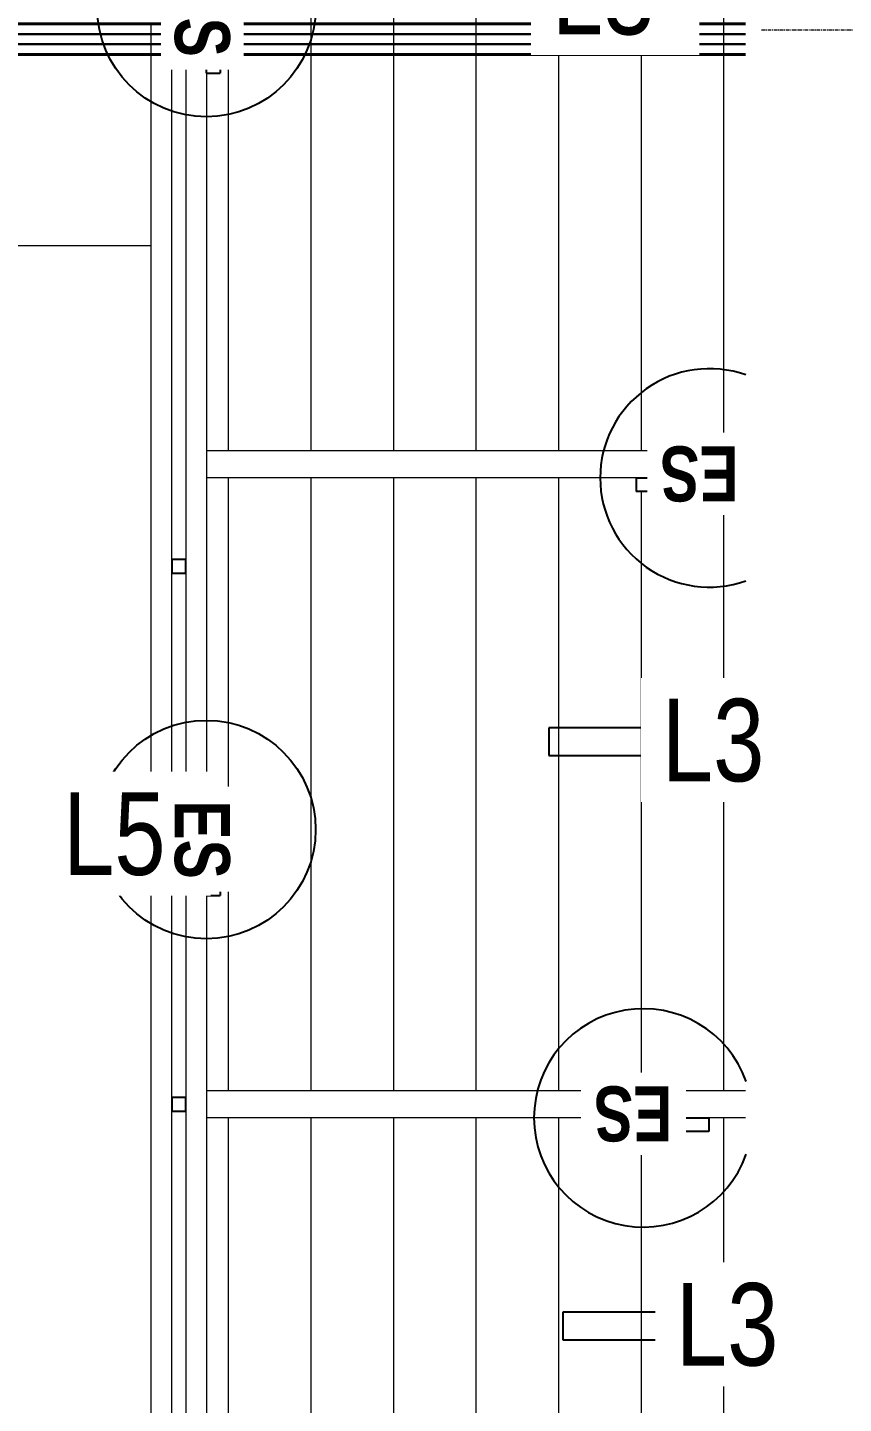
# Model space of a CAD drawing. Header units: centimetres. Extents: x -13617 to -9515, y -261 to 6553.
# Drawn here: x -11236 to -10940, y 5189 to 5689 of the extents above; entities that cross this region are included whole.
import ezdxf

# ---------------------------------------------------------------- set-up
doc = ezdxf.new("R2010")
doc.units = ezdxf.units.CM
for name, pattern in [('_Overhead', [0.47625, 0.3175, -0.15875]), ('Grid Line', [2.2225, 1.27, -0.3175, 0.3175, -0.3175]), ('Hidden', [0.714375, 0.47625, -0.238125])]:
    doc.linetypes.add(name, pattern=pattern)
for name, color, linetype, lineweight in [('A-ANNO-NOTE', 7, 'Continuous', 9), ('A-CLNG', 7, 'Continuous', 9), ('A-CLNG-PATT', 7, 'Continuous', 9), ('A-DETL-HDLN', 7, 'Hidden', 9), ('A-FLOR-LEVL', 7, 'Continuous', 9), ('A-GLAZ-CWMG', 7, 'Continuous', 9), ('A-WALL', 7, 'Continuous', 9), ('E-LITE-EQPM', 7, 'Continuous', 9), ('E-LITE-EQPM-IDEN', 7, 'Continuous', 18), ('I-WALL', 7, 'Continuous', 9), ('M-EQPM', 7, 'Continuous', 9), ('S-BEAM', 7, 'Continuous', 9), ('S-GRID', 7, 'Continuous', 9)]:
    doc.layers.add(name, color=color, linetype=linetype, lineweight=lineweight)
doc.styles.add('Arial_2', font='arial.ttf', dxfattribs={"width": 0.8, "height": 30})
doc.styles.add('Century Gothic_B', font='GOTHICB.TTF', dxfattribs={"width": 0.8, "height": 20})
pattern_1 = [(90, (-11553.432, 3523.523), (-30, 2e-15), [])]

# ---------------------------------------------------------------- blocks, each defined once
blk = doc.blocks.new('Costanera Perfil Z - Parametrizado - h_22cm-1719285-Planta patio maniobras')
at = {"layer": 'S-BEAM', "color": 254, "true_color": 0xcccccc}
for p, q in [((-5.54, 4807.54), (-5.84, 4807.54)), ((-5.84, 4807.54), (-5.5, 4807.54)), ((-5.84, 4807.54), (-5.84, 4427.94)), ((-5.54, 4807.54), (-5.54, 4427.94)), ((-5.5, 4807.54), (2.01, 4807.54)), ((-5.26, 4807.54), (-5.5, 4807.54)), ((-5.5, 4427.94), (-5.5, 4807.54)), ((1.67, 4807.54), (-5.26, 4807.54)), ((-5.26, 4807.54), (-5.26, 4427.94)), ((-1.67, 4807.54), (-2.01, 4807.54)), ((-2.01, 4807.54), (1.67, 4807.54)), ((-2.01, 4807.54), (-2.01, 4427.94)), ((1.67, 4807.54), (-1.67, 4807.54)), ((-1.67, 4807.54), (1.67, 4807.54)), ((0.1, 4807.54), (-1.67, 4807.54)), ((-1.67, 4807.54), (-1.67, 4427.94)), ((1.67, 4807.54), (0.1, 4807.54)), ((2.01, 4807.54), (1.67, 4807.54)), ((1.67, 4807.54), (2.01, 4807.54)), ((2.01, 4807.54), (1.67, 4807.54)), ((1.67, 4807.54), (1.67, 4427.94)), ((2.01, 4807.54), (5.26, 4807.54)), ((5.5, 4807.54), (2.01, 4807.54)), ((2.01, 4807.54), (2.01, 4427.94)), ((5.26, 4807.54), (5.54, 4807.54)), ((5.26, 4807.54), (5.26, 4636.41)), ((5.5, 4807.54), (5.5, 4802.48)), ((5.54, 4807.54), (5.84, 4807.54)), ((5.84, 4807.54), (5.54, 4807.54)), ((5.54, 4807.54), (5.54, 4636.41)), ((5.84, 4807.54), (5.84, 4636.41)), ((5.5, 4802.48), (5.5, 4636.41)), ((5.26, 4631.41), (5.26, 4427.94)), ((5.5, 4631.41), (5.5, 4427.94)), ((5.54, 4631.41), (5.54, 4427.94)), ((5.84, 4631.41), (5.84, 4427.94))]:
    blk.add_line(p, q, dxfattribs=at)
blk = doc.blocks.new('PQ_RVR_EST-01_ZZ_ZZ_MO_T_A_rvt-1-Planta patio maniobras')
at = {"layer": 'S-BEAM', "color": 254, "linetype": '_Overhead', "lineweight": 9, "true_color": 0xd4d4d4, "rotation": 89.99999999999964}
blk.add_blockref('Costanera Perfil Z - Parametrizado - h_22cm-1719285-Planta patio maniobras', (-6547.58, 5685.21), dxfattribs=at)
blk = doc.blocks.new('Rectangular Mullion - 30 x 30 mm-1793946-Planta patio maniobras')
at = {"layer": 'A-GLAZ-CWMG', "color": 254, "true_color": 0xd4d4d4}
for p, q in [((-11183.99, 5105.09), (-11183.99, 5295.56)), ((-11178.99, 5295.56), (-11178.99, 5105.09))]:
    blk.add_line(p, q, dxfattribs=at)
blk = doc.blocks.new('Rectangular Mullion - 30 x 30 mm-V143-Planta patio maniobras')
at = {"layer": 'A-GLAZ-CWMG', "color": 254, "true_color": 0xd4d4d4}
for p, q in [((-11183.99, 5683.54), (-11183.99, 5686.5)), ((-11178.99, 5686.5), (-11178.99, 5683.54)), ((-11183.99, 5683.19), (-11183.99, 5683.54)), ((-11183.99, 5679.37), (-11183.99, 5683.19)), ((-11178.99, 5683.54), (-11178.99, 5683.19)), ((-11178.99, 5683.19), (-11178.99, 5679.37)), ((-11183.99, 5496.03), (-11183.99, 5679.37)), ((-11178.99, 5679.37), (-11178.99, 5496.03))]:
    blk.add_line(p, q, dxfattribs=at)
blk = doc.blocks.new('Rectangular Mullion - 30 x 30 mm-1797270-Planta patio maniobras')
at = {"layer": 'A-GLAZ-CWMG', "color": 253, "lineweight": 25, "true_color": 0xaaaaaa}
for p, q in [((-2.5, 2.5), (1.78, 2.5)), ((-2.5, -2.5), (-2.5, 2.5)), ((1.78, 2.5), (2.12, 2.5)), ((2.12, 2.5), (2.5, 2.5)), ((2.5, 2.5), (2.5, -2.5)), ((1.78, -2.5), (-2.5, -2.5)), ((2.12, -2.5), (1.78, -2.5)), ((2.5, -2.5), (2.12, -2.5))]:
    blk.add_line(p, q, dxfattribs=at)
blk = doc.blocks.new('Rectangular Mullion - 30 x 30 mm-1797271-Planta patio maniobras')
at = {"layer": 'A-GLAZ-CWMG', "color": 253, "lineweight": 25, "true_color": 0xaaaaaa}
for p, q in [((-2.5, 2.5), (2.5, 2.5)), ((-2.5, -2.5), (-2.5, 2.5)), ((2.5, 2.5), (2.5, -2.5)), ((2.5, -2.5), (-2.5, -2.5))]:
    blk.add_line(p, q, dxfattribs=at)
blk = doc.blocks.new('Rectangular Mullion - 30 x 30 mm-1797331-Planta patio maniobras')
at = {"layer": 'A-GLAZ-CWMG', "color": 253, "lineweight": 25, "true_color": 0xaaaaaa}
for p, q in [((-2.5, 2.5), (2.5, 2.5)), ((-2.5, -2.5), (-2.5, 2.5)), ((2.5, 2.5), (2.5, -2.5)), ((2.5, -2.5), (-2.5, -2.5))]:
    blk.add_line(p, q, dxfattribs=at)
blk = doc.blocks.new('PQ_RVR_ARQ-01_ZZ_ZZ_MO_T_A_rvt-1-Planta patio maniobras')
at = {"layer": 'A-CLNG-PATT', "lineweight": 18, "true_color": 0xd4d4d4}
h = blk.add_hatch(dxfattribs=at)
h.set_pattern_fill('FP_3', color=254, style=0, pattern_type=2)
h.set_pattern_definition(pattern_1)
h.paths.add_polyline_path([(-10975.53, 5535.7), (-10975.53, 5864.11), (-10982.2, 5864.11), (-10982.2, 5869.11), (-11171.49, 5868.94), (-11171.49, 5687.74), (-11166.49, 5687.74), (-11166.49, 5672.74), (-11171.49, 5672.74), (-11171.49, 5535.7)])
h = blk.add_hatch(dxfattribs=at)
h.set_pattern_fill('FP_3', color=254, style=0, pattern_type=2)
h.set_pattern_definition(pattern_1)
h.paths.add_polyline_path([(-11120.87, 5303.1), (-10975.53, 5303.1), (-10975.53, 5525.7), (-11005.34, 5525.7), (-11005.34, 5520.7), (-11015.34, 5520.7), (-11015.34, 5525.7), (-11171.49, 5525.7), (-11171.49, 5388.98), (-11166.49, 5388.98), (-11166.49, 5373.98), (-11171.49, 5373.98), (-11171.49, 5303.1)])
h = blk.add_hatch(dxfattribs=at)
h.set_pattern_fill('FP_3', color=254, style=0, pattern_type=2)
h.set_pattern_definition(pattern_1)
h.paths.add_polyline_path([(-10977.18, 5066.99), (-10975.53, 5066.99), (-10975.53, 5293.1), (-10988.86, 5293.1), (-10988.86, 5288.1), (-11003.86, 5288.1), (-11003.86, 5293.1), (-11171.49, 5293.1), (-11171.49, 5134.45), (-11166.49, 5134.45), (-11166.49, 5119.45), (-11171.49, 5119.45), (-11171.49, 5066.99), (-10987.18, 5066.99), (-10987.18, 5071.99), (-10977.18, 5071.99)])
at = {"layer": 'A-CLNG', "color": 254, "lineweight": 18, "true_color": 0xd4d4d4}
for p, q in [((-11171.49, 5535.7), (-10975.53, 5535.7)), ((-10975.53, 5525.7), (-11171.49, 5525.7)), ((-11171.49, 5303.1), (-10975.53, 5303.1)), ((-10975.53, 5293.1), (-11171.49, 5293.1))]:
    blk.add_line(p, q, dxfattribs=at)
at = {"layer": 'A-FLOR-LEVL', "color": 253, "true_color": 0xaaaaaa}
blk.add_line((-11350.06, 5610.18), (-11191.49, 5610.18), dxfattribs=at)
at = {"layer": 'A-WALL', "color": 253, "true_color": 0xaaaaaa}
for p, q in [((-11191.49, 5687.22), (-11191.49, 5691.05)), ((-11191.49, 5686.87), (-11191.49, 5687.22)), ((-11191.49, 5683.54), (-11191.49, 5686.87)), ((-11191.49, 5683.19), (-11191.49, 5683.54)), ((-11191.49, 5679.37), (-11191.49, 5683.19)), ((-11191.49, 4729.18), (-11191.49, 5679.37))]:
    blk.add_line(p, q, dxfattribs=at)
at = {"layer": 'I-WALL', "color": 253, "true_color": 0xaaaaaa}
for p, q in [((-11171.49, 5691.05), (-11171.49, 5687.22)), ((-11171.49, 5687.22), (-11171.49, 5686.87)), ((-11171.49, 5686.87), (-11171.49, 5683.54)), ((-11171.49, 5683.54), (-11171.49, 5683.19)), ((-11171.49, 5683.19), (-11171.49, 5679.37)), ((-11171.49, 5679.37), (-11171.49, 4856.74)), ((-11171.49, 5535.7), (-10975.53, 5535.7)), ((-10975.53, 5525.7), (-11171.49, 5525.7)), ((-11171.49, 5303.1), (-10975.53, 5303.1)), ((-10975.53, 5293.1), (-11171.49, 5293.1))]:
    blk.add_line(p, q, dxfattribs=at)
at = {"layer": 'A-GLAZ-CWMG', "color": 254, "lineweight": 18, "true_color": 0xd4d4d4, "extrusion": (0, 0, -1), "rotation": 270.0000000000002}
for name, p in [('Rectangular Mullion - 30 x 30 mm-1797270-Planta patio maniobras', (11181.49, 5689)), ('Rectangular Mullion - 30 x 30 mm-1797271-Planta patio maniobras', (11181.49, 5493.53)), ('Rectangular Mullion - 30 x 30 mm-1797331-Planta patio maniobras', (11181.49, 5298.06))]:
    blk.add_blockref(name, p, dxfattribs=at)
at = {"layer": 'A-GLAZ-CWMG', "color": 254, "lineweight": 18, "true_color": 0xd4d4d4}
for name, p in [('Rectangular Mullion - 30 x 30 mm-V143-Planta patio maniobras', (0, 0)), ('Rectangular Mullion - 30 x 30 mm-1793946-Planta patio maniobras', (0, 195.47)), ('Rectangular Mullion - 30 x 30 mm-1793946-Planta patio maniobras', (0, 0))]:
    blk.add_blockref(name, p, dxfattribs=at)
blk = doc.blocks.new('M_Strip Lighting Fixtures - 1200 1 Lamp - 120-V146-Planta patio maniobras')
at = {"layer": 'E-LITE-EQPM', "color": 30, "lineweight": 25, "true_color": 0xff8000}
for p, q in [((53.57, 5), (120, 5)), ((120, 5), (120, -5)), ((120, -5), (53.57, -5))]:
    blk.add_line(p, q, dxfattribs=at)
blk = doc.blocks.new('M_Strip Lighting Fixtures - 1200 1 Lamp - 120-V147-Planta patio maniobras')
at = {"layer": 'E-LITE-EQPM', "color": 30, "lineweight": 25, "true_color": 0xff8000}
for p, q in [((48.45, 5), (120, 5)), ((120, 5), (120, -5)), ((120, -5), (48.45, -5))]:
    blk.add_line(p, q, dxfattribs=at)
blk = doc.blocks.new('RVR-PQ-Dispositivo - Enchufe Simple-1742773-Planta patio maniobras')
at = {"layer": 'M-EQPM', "color": 96, "lineweight": 25, "true_color": 0x008000}
for p, q in [((-11015.34, 5525.7), (-11005.34, 5525.7)), ((-11015.34, 5525.7), (-11015.34, 5520.7)), ((-11005.34, 5520.7), (-11005.34, 5525.7)), ((-11005.34, 5520.7), (-11015.34, 5520.7))]:
    blk.add_line(p, q, dxfattribs=at)
blk = doc.blocks.new('RVR-PQ-Dispositivo - Enchufe Simple-V150-Planta patio maniobras')
at = {"layer": 'M-EQPM', "color": 96, "lineweight": 25, "true_color": 0x008000}
for p, q in [((-11003.86, 5293.1), (-10988.86, 5293.1)), ((-11003.86, 5288.1), (-11003.86, 5293.1)), ((-10988.86, 5293.1), (-10988.86, 5288.1)), ((-10988.86, 5288.1), (-11003.86, 5288.1))]:
    blk.add_line(p, q, dxfattribs=at)
blk = doc.blocks.new('RVR-PQ-Dispositivo - Enchufe Simple-V152-Planta patio maniobras')
at = {"layer": 'M-EQPM', "color": 96, "lineweight": 25, "true_color": 0x008000}
for p, q in [((-10994.22, 4845.25), (-10979.22, 4845.3)), ((-10994.2, 4840.25), (-10994.22, 4845.25)), ((-10979.2, 4840.3), (-10979.22, 4845.3)), ((-10979.2, 4840.3), (-10994.2, 4840.25))]:
    blk.add_line(p, q, dxfattribs=at)
blk = doc.blocks.new('PROLIT_V_3_AS_206W - Standart-1740429-Planta patio maniobras')
at = {"layer": 'A-DETL-HDLN', "color": 30, "linetype": 'Continuous', "lineweight": 25, "true_color": 0xff8000}
for p, q in [((-11191.36, 5407.19), (-11191.38, 5407.19)), ((-11189.23, 5406.79), (-11189.25, 5406.79)), ((-11191.38, 5382.54), (-11191.36, 5382.54)), ((-11189.25, 5384.79), (-11189.23, 5384.79))]:
    blk.add_line(p, q, dxfattribs=at)
for centre, radius, start, end in [((-11220.49, 5405.61), 0.05, 90, 180), ((-11220.49, 5403.76), 0.0538, 195, 255), ((-11220.49, 5403.07), 0.05, 90, 180), ((-11220.49, 5401.22), 0.0538, 195, 255), ((-11218.64, 5405.61), 0.0513, 0, 90), ((-11218.64, 5403.75), 0.0505, 270, 0), ((-11218.64, 5403.07), 0.0513, 0, 90), ((-11218.64, 5401.21), 0.0505, 270, 0), ((-11217.95, 5405.61), 0.05, 90, 180), ((-11217.95, 5403.76), 0.0538, 195, 255), ((-11217.95, 5403.07), 0.05, 90, 180), ((-11217.95, 5401.22), 0.0538, 195, 255), ((-11216.1, 5405.61), 0.0513, 0, 90), ((-11216.1, 5403.75), 0.0505, 270, 0), ((-11216.1, 5403.07), 0.0513, 0, 90), ((-11216.1, 5401.21), 0.0505, 270, 0), ((-11214.79, 5405.61), 0.05, 90, 180), ((-11214.79, 5403.76), 0.0538, 195, 255), ((-11214.79, 5403.07), 0.05, 90, 180), ((-11214.79, 5401.22), 0.0538, 195, 255), ((-11212.94, 5405.61), 0.0513, 0, 90), ((-11212.94, 5403.75), 0.0505, 270, 0), ((-11212.94, 5403.07), 0.0513, 0, 90), ((-11212.94, 5401.21), 0.0505, 270, 0), ((-11212.25, 5405.61), 0.05, 90, 180), ((-11212.25, 5403.76), 0.0538, 195, 255), ((-11212.25, 5403.07), 0.05, 90, 180), ((-11212.25, 5401.22), 0.0538, 195, 255), ((-11210.4, 5405.61), 0.0513, 0, 90), ((-11210.4, 5403.75), 0.0505, 270, 0), ((-11210.4, 5403.07), 0.0513, 0, 90), ((-11210.4, 5401.21), 0.0505, 270, 0), ((-11209.09, 5405.61), 0.05, 90, 180), ((-11209.09, 5403.76), 0.0538, 195, 255), ((-11209.09, 5403.07), 0.05, 90, 180), ((-11209.09, 5401.22), 0.0538, 195, 255), ((-11207.24, 5405.61), 0.0513, 0, 90), ((-11207.24, 5403.75), 0.0505, 270, 0), ((-11207.24, 5403.07), 0.0513, 0, 90), ((-11207.24, 5401.21), 0.0505, 270, 0), ((-11206.55, 5405.61), 0.05, 90, 180), ((-11206.55, 5403.76), 0.0538, 195, 255), ((-11206.55, 5403.07), 0.05, 90, 180), ((-11206.55, 5401.22), 0.0538, 195, 255), ((-11204.7, 5405.61), 0.0513, 0, 90), ((-11204.7, 5403.75), 0.0505, 270, 0), ((-11204.7, 5403.07), 0.0513, 0, 90), ((-11204.7, 5401.21), 0.0505, 270, 0), ((-11203.39, 5405.61), 0.05, 90, 180), ((-11203.39, 5403.76), 0.0538, 195, 255), ((-11203.39, 5403.07), 0.05, 90, 180), ((-11203.39, 5401.22), 0.0538, 195, 255), ((-11201.54, 5405.61), 0.0513, 0, 90), ((-11201.54, 5403.75), 0.0505, 270, 0), ((-11201.54, 5403.07), 0.0513, 0, 90), ((-11201.54, 5401.21), 0.0505, 270, 0), ((-11200.85, 5405.61), 0.05, 90, 180), ((-11200.85, 5403.76), 0.0538, 195, 255), ((-11200.85, 5403.07), 0.05, 90, 180), ((-11200.85, 5401.22), 0.0538, 195, 255), ((-11199, 5405.61), 0.0513, 0, 90), ((-11199, 5403.75), 0.0505, 270, 0), ((-11199, 5403.07), 0.0513, 0, 90), ((-11199, 5401.21), 0.0505, 270, 0), ((-11220.49, 5397.99), 0.05, 90, 180), ((-11220.49, 5396.14), 0.0538, 195, 255), ((-11218.64, 5397.99), 0.0513, 0, 90), ((-11218.64, 5396.13), 0.0505, 270, 0), ((-11217.95, 5397.99), 0.05, 90, 180), ((-11217.95, 5396.14), 0.0538, 195, 255), ((-11216.1, 5397.99), 0.0513, 0, 90), ((-11216.1, 5396.13), 0.0505, 270, 0), ((-11211.94, 5397.99), 0.05, 90, 180), ((-11211.94, 5396.14), 0.0538, 195, 255), ((-11210.09, 5397.99), 0.0513, 0, 90), ((-11210.09, 5396.13), 0.0505, 270, 0), ((-11209.4, 5397.99), 0.05, 90, 180), ((-11209.4, 5396.14), 0.0538, 195, 255), ((-11207.55, 5397.99), 0.0513, 0, 90), ((-11207.55, 5396.13), 0.0505, 270, 0), ((-11203.39, 5397.99), 0.05, 90, 180), ((-11203.39, 5396.14), 0.0538, 195, 255), ((-11201.54, 5397.99), 0.0513, 0, 90), ((-11201.54, 5396.13), 0.0505, 270, 0), ((-11200.85, 5397.99), 0.05, 90, 180), ((-11200.85, 5396.14), 0.0538, 195, 255), ((-11199, 5397.99), 0.0513, 0, 90), ((-11199, 5396.13), 0.0505, 270, 0), ((-11220.49, 5395.45), 0.05, 90, 180), ((-11220.49, 5393.6), 0.0538, 195, 255), ((-11218.64, 5395.45), 0.0513, 0, 90), ((-11218.64, 5393.59), 0.0505, 270, 0), ((-11217.95, 5395.45), 0.05, 90, 180), ((-11217.95, 5393.6), 0.0538, 195, 255), ((-11216.1, 5395.45), 0.0513, 0, 90), ((-11216.1, 5393.59), 0.0505, 270, 0), ((-11211.94, 5395.45), 0.05, 90, 180), ((-11211.94, 5393.6), 0.0538, 195, 255), ((-11210.09, 5395.45), 0.0513, 0, 90), ((-11210.09, 5393.59), 0.0505, 270, 0), ((-11209.4, 5395.45), 0.05, 90, 180), ((-11209.4, 5393.6), 0.0538, 195, 255), ((-11207.55, 5395.45), 0.0513, 0, 90), ((-11207.55, 5393.59), 0.0505, 270, 0), ((-11203.39, 5395.45), 0.05, 90, 180), ((-11203.39, 5393.6), 0.0538, 195, 255), ((-11201.54, 5395.45), 0.0513, 0, 90), ((-11201.54, 5393.59), 0.0505, 270, 0), ((-11200.85, 5395.45), 0.05, 90, 180), ((-11200.85, 5393.6), 0.0538, 195, 255), ((-11199, 5395.45), 0.0513, 0, 90), ((-11199, 5393.59), 0.0505, 270, 0), ((-11220.49, 5390.37), 0.05, 90, 180), ((-11220.49, 5388.52), 0.0538, 195, 255), ((-11220.49, 5387.83), 0.05, 90, 180), ((-11218.64, 5390.37), 0.0513, 0, 90), ((-11218.64, 5388.51), 0.0505, 270, 0), ((-11218.64, 5387.83), 0.0513, 0, 90), ((-11217.95, 5390.37), 0.05, 90, 180), ((-11217.95, 5388.52), 0.0538, 195, 255), ((-11217.95, 5387.83), 0.05, 90, 180), ((-11216.1, 5390.37), 0.0513, 0, 90), ((-11216.1, 5388.51), 0.0505, 270, 0), ((-11216.1, 5387.83), 0.0513, 0, 90), ((-11214.79, 5390.37), 0.05, 90, 180), ((-11214.79, 5388.52), 0.0538, 195, 255), ((-11214.79, 5387.83), 0.05, 90, 180), ((-11212.94, 5390.37), 0.0513, 0, 90), ((-11212.94, 5388.51), 0.0505, 270, 0), ((-11212.94, 5387.83), 0.0513, 0, 90), ((-11212.25, 5390.37), 0.05, 90, 180), ((-11212.25, 5388.52), 0.0538, 195, 255), ((-11212.25, 5387.83), 0.05, 90, 180), ((-11210.4, 5390.37), 0.0513, 0, 90), ((-11210.4, 5388.51), 0.0505, 270, 0), ((-11210.4, 5387.83), 0.0513, 0, 90), ((-11209.09, 5390.37), 0.05, 90, 180), ((-11209.09, 5388.52), 0.0538, 195, 255), ((-11209.09, 5387.83), 0.05, 90, 180), ((-11207.24, 5390.37), 0.0513, 0, 90), ((-11207.24, 5388.51), 0.0505, 270, 0), ((-11207.24, 5387.83), 0.0513, 0, 90), ((-11206.55, 5390.37), 0.05, 90, 180), ((-11206.55, 5388.52), 0.0538, 195, 255), ((-11206.55, 5387.83), 0.05, 90, 180), ((-11204.7, 5390.37), 0.0513, 0, 90), ((-11204.7, 5388.51), 0.0505, 270, 0), ((-11204.7, 5387.83), 0.0513, 0, 90), ((-11203.39, 5390.37), 0.05, 90, 180), ((-11203.39, 5388.52), 0.0538, 195, 255), ((-11203.39, 5387.83), 0.05, 90, 180), ((-11201.54, 5390.37), 0.0513, 0, 90), ((-11201.54, 5388.51), 0.0505, 270, 0), ((-11201.54, 5387.83), 0.0513, 0, 90), ((-11200.85, 5390.37), 0.05, 90, 180), ((-11200.85, 5388.52), 0.0538, 195, 255), ((-11200.85, 5387.83), 0.05, 90, 180), ((-11199, 5390.37), 0.0513, 0, 90), ((-11199, 5388.51), 0.0505, 270, 0), ((-11199, 5387.83), 0.0513, 0, 90), ((-11220.49, 5385.98), 0.0538, 195, 255), ((-11218.64, 5385.97), 0.0505, 270, 0), ((-11217.95, 5385.98), 0.0538, 195, 255), ((-11216.1, 5385.97), 0.0505, 270, 0), ((-11214.79, 5385.98), 0.0538, 195, 255), ((-11212.94, 5385.97), 0.0505, 270, 0), ((-11212.25, 5385.98), 0.0538, 195, 255), ((-11210.4, 5385.97), 0.0505, 270, 0), ((-11209.09, 5385.98), 0.0538, 195, 255), ((-11207.24, 5385.97), 0.0505, 270, 0), ((-11206.55, 5385.98), 0.0538, 195, 255), ((-11204.7, 5385.97), 0.0505, 270, 0), ((-11203.39, 5385.98), 0.0538, 195, 255), ((-11201.54, 5385.97), 0.0505, 270, 0), ((-11200.85, 5385.98), 0.0538, 195, 255), ((-11199, 5385.97), 0.0505, 270, 0)]:
    blk.add_arc(centre, radius, start, end, dxfattribs=at)
at = {"layer": 'E-LITE-EQPM', "color": 30, "lineweight": 25, "true_color": 0xff8000}
for p, q in [((-11225.33, 5412.08), (-11225.33, 5379.48)), ((-11221.98, 5412.58), (-11224.83, 5412.58)), ((-11201.49, 5412.59), (-11221.98, 5412.59)), ((-11221.98, 5412.57), (-11194.86, 5412.57)), ((-11201.49, 5412.82), (-11195.05, 5412.82)), ((-11201.49, 5412.04), (-11201.49, 5412.82)), ((-11195.05, 5412.04), (-11201.49, 5412.04)), ((-11198.45, 5413.14), (-11199.92, 5413.14)), ((-11199.68, 5413.14), (-11199.92, 5413.14)), ((-11199.92, 5413.14), (-11199.92, 5412.84)), ((-11199.92, 5412.84), (-11199.92, 5413.14)), ((-11199.92, 5412.84), (-11199.68, 5412.84)), ((-11199.92, 5412.84), (-11198.45, 5412.84)), ((-11199.24, 5414.14), (-11199.09, 5414.14)), ((-11199.24, 5413.14), (-11199.24, 5414.14)), ((-11199.09, 5414.14), (-11198.12, 5414.14)), ((-11199.09, 5414.14), (-11199.09, 5413.14)), ((-11198.45, 5412.84), (-11198.45, 5413.14)), ((-11198.45, 5412.84), (-11198.45, 5413.14)), ((-11187.41, 5413.14), (-11198.45, 5413.14)), ((-11198.45, 5412.84), (-11187.6, 5412.84)), ((-11198.12, 5414.14), (-11197.31, 5414.14)), ((-11198.12, 5413.14), (-11198.12, 5414.14)), ((-11197.31, 5413.14), (-11197.31, 5414.14)), ((-11195.05, 5412.82), (-11195.05, 5412.04)), ((-11194.86, 5412.59), (-11195.05, 5412.59)), ((-11192.01, 5412.58), (-11194.86, 5412.58)), ((-11191.51, 5379.48), (-11191.51, 5412.08)), ((-11187.6, 5412.84), (-11184.29, 5405.21)), ((-11183.99, 5405.27), (-11187.41, 5413.14)), ((-11225.2, 5409.35), (-11225.2, 5382.23)), ((-11222.99, 5409.35), (-11222.99, 5382.23)), ((-11222.94, 5409.24), (-11222.94, 5382.35)), ((-11194.86, 5410.36), (-11221.98, 5410.36)), ((-11195.07, 5410.31), (-11221.87, 5410.31)), ((-11194.25, 5409.22), (-11194.25, 5382.37)), ((-11193.99, 5382.36), (-11193.99, 5409.24)), ((-11193.89, 5409.24), (-11193.89, 5382.36)), ((-11193.86, 5382.23), (-11193.86, 5409.35)), ((-11191.65, 5409.35), (-11191.65, 5382.23)), ((-11191.51, 5406.79), (-11189.39, 5406.79)), ((-11191.36, 5407.19), (-11191.48, 5407.19)), ((-11191.36, 5406.79), (-11191.36, 5407.19)), ((-11189.23, 5406.79), (-11189.39, 5406.79)), ((-11189.23, 5384.79), (-11189.23, 5406.79)), ((-11220.54, 5405.61), (-11220.54, 5403.76)), ((-11220.54, 5403.07), (-11220.54, 5401.22)), ((-11218.64, 5405.66), (-11220.49, 5405.66)), ((-11220.49, 5403.7), (-11218.64, 5403.7)), ((-11218.64, 5403.12), (-11220.49, 5403.12)), ((-11220.49, 5401.16), (-11218.64, 5401.16)), ((-11218.59, 5403.75), (-11218.59, 5405.61)), ((-11218.59, 5401.21), (-11218.59, 5403.07)), ((-11218, 5405.61), (-11218, 5403.76)), ((-11218, 5403.07), (-11218, 5401.22)), ((-11216.1, 5405.66), (-11217.95, 5405.66)), ((-11217.95, 5403.7), (-11216.1, 5403.7)), ((-11216.1, 5403.12), (-11217.95, 5403.12)), ((-11217.95, 5401.16), (-11216.1, 5401.16)), ((-11216.05, 5403.75), (-11216.05, 5405.61)), ((-11216.05, 5401.21), (-11216.05, 5403.07)), ((-11214.84, 5405.61), (-11214.84, 5403.76)), ((-11214.84, 5403.07), (-11214.84, 5401.22)), ((-11212.94, 5405.66), (-11214.79, 5405.66)), ((-11214.79, 5403.7), (-11212.94, 5403.7)), ((-11212.94, 5403.12), (-11214.79, 5403.12)), ((-11214.79, 5401.16), (-11212.94, 5401.16)), ((-11212.89, 5403.75), (-11212.89, 5405.61)), ((-11212.89, 5401.21), (-11212.89, 5403.07)), ((-11212.3, 5405.61), (-11212.3, 5403.76)), ((-11212.3, 5403.07), (-11212.3, 5401.22)), ((-11210.4, 5405.66), (-11212.25, 5405.66)), ((-11212.25, 5403.7), (-11210.4, 5403.7)), ((-11210.4, 5403.12), (-11212.25, 5403.12)), ((-11212.25, 5401.16), (-11210.4, 5401.16)), ((-11210.35, 5403.75), (-11210.35, 5405.61)), ((-11210.35, 5401.21), (-11210.35, 5403.07)), ((-11209.14, 5405.61), (-11209.14, 5403.76)), ((-11209.14, 5403.07), (-11209.14, 5401.22)), ((-11207.24, 5405.66), (-11209.09, 5405.66)), ((-11209.09, 5403.7), (-11207.24, 5403.7)), ((-11207.24, 5403.12), (-11209.09, 5403.12)), ((-11209.09, 5401.16), (-11207.24, 5401.16)), ((-11207.19, 5403.75), (-11207.19, 5405.61)), ((-11207.19, 5401.21), (-11207.19, 5403.07)), ((-11206.6, 5405.61), (-11206.6, 5403.76)), ((-11206.6, 5403.07), (-11206.6, 5401.22)), ((-11204.7, 5405.66), (-11206.55, 5405.66)), ((-11206.55, 5403.7), (-11204.7, 5403.7)), ((-11204.7, 5403.12), (-11206.55, 5403.12)), ((-11206.55, 5401.16), (-11204.7, 5401.16)), ((-11204.65, 5403.75), (-11204.65, 5405.61)), ((-11204.65, 5401.21), (-11204.65, 5403.07)), ((-11203.44, 5405.61), (-11203.44, 5403.76)), ((-11203.44, 5403.07), (-11203.44, 5401.22)), ((-11201.54, 5405.66), (-11203.39, 5405.66)), ((-11203.39, 5403.7), (-11201.54, 5403.7)), ((-11201.54, 5403.12), (-11203.39, 5403.12)), ((-11203.39, 5401.16), (-11201.54, 5401.16)), ((-11201.49, 5403.75), (-11201.49, 5405.61)), ((-11201.49, 5401.21), (-11201.49, 5403.07)), ((-11200.9, 5405.61), (-11200.9, 5403.76)), ((-11200.9, 5403.07), (-11200.9, 5401.22)), ((-11199, 5405.66), (-11200.85, 5405.66)), ((-11200.85, 5403.7), (-11199, 5403.7)), ((-11199, 5403.12), (-11200.85, 5403.12)), ((-11200.85, 5401.16), (-11199, 5401.16)), ((-11198.95, 5403.75), (-11198.95, 5405.61)), ((-11198.95, 5401.21), (-11198.95, 5403.07)), ((-11184.29, 5405.21), (-11184.29, 5386.37)), ((-11183.99, 5386.31), (-11183.99, 5405.27)), ((-11220.54, 5397.99), (-11220.54, 5396.14)), ((-11218.64, 5398.04), (-11220.49, 5398.04)), ((-11220.49, 5396.08), (-11218.64, 5396.08)), ((-11218.59, 5396.13), (-11218.59, 5397.99)), ((-11218, 5397.99), (-11218, 5396.14)), ((-11216.1, 5398.04), (-11217.95, 5398.04)), ((-11217.95, 5396.08), (-11216.1, 5396.08)), ((-11216.05, 5396.13), (-11216.05, 5397.99)), ((-11211.99, 5397.99), (-11211.99, 5396.14)), ((-11210.09, 5398.04), (-11211.94, 5398.04)), ((-11211.94, 5396.08), (-11210.09, 5396.08)), ((-11210.04, 5396.13), (-11210.04, 5397.99)), ((-11209.45, 5397.99), (-11209.45, 5396.14)), ((-11207.55, 5398.04), (-11209.4, 5398.04)), ((-11209.4, 5396.08), (-11207.55, 5396.08)), ((-11207.5, 5396.13), (-11207.5, 5397.99)), ((-11203.44, 5397.99), (-11203.44, 5396.14)), ((-11201.54, 5398.04), (-11203.39, 5398.04)), ((-11203.39, 5396.08), (-11201.54, 5396.08)), ((-11201.49, 5396.13), (-11201.49, 5397.99)), ((-11200.9, 5397.99), (-11200.9, 5396.14)), ((-11199, 5398.04), (-11200.85, 5398.04)), ((-11200.85, 5396.08), (-11199, 5396.08)), ((-11198.95, 5396.13), (-11198.95, 5397.99)), ((-11191.88, 5396.68), (-11193.68, 5396.68)), ((-11193.68, 5396.68), (-11193.68, 5394.88)), ((-11192.48, 5396.53), (-11192.6, 5396.53)), ((-11192.6, 5396.53), (-11192.6, 5396.09)), ((-11192.6, 5396.09), (-11192.6, 5396.53)), ((-11192.6, 5396.53), (-11192.48, 5396.53)), ((-11192.6, 5396.09), (-11192.02, 5396.09)), ((-11192.02, 5396.07), (-11192.6, 5395.85)), ((-11192.48, 5396.26), (-11192.48, 5396.53)), ((-11192.48, 5396.53), (-11192.48, 5396.26)), ((-11192.36, 5396.26), (-11192.48, 5396.26)), ((-11192.25, 5396.53), (-11192.36, 5396.53)), ((-11192.36, 5396.53), (-11192.36, 5396.26)), ((-11192.36, 5396.26), (-11192.36, 5396.53)), ((-11192.36, 5396.53), (-11192.25, 5396.53)), ((-11192.25, 5396.26), (-11192.25, 5396.53)), ((-11192.25, 5396.53), (-11192.25, 5396.26)), ((-11192.14, 5396.26), (-11192.25, 5396.26)), ((-11192.25, 5396.26), (-11192.14, 5396.26)), ((-11192.02, 5396.53), (-11192.14, 5396.53)), ((-11192.14, 5396.53), (-11192.14, 5396.26)), ((-11192.14, 5396.26), (-11192.14, 5396.53)), ((-11192.14, 5396.53), (-11192.02, 5396.53)), ((-11192.02, 5396.09), (-11192.02, 5396.53)), ((-11192.02, 5396.53), (-11192.02, 5396.09)), ((-11192.02, 5395.9), (-11192.02, 5396.07)), ((-11192.02, 5396.07), (-11192.02, 5395.9)), ((-11191.88, 5394.88), (-11191.88, 5396.68)), ((-11220.54, 5395.45), (-11220.54, 5393.6)), ((-11218.64, 5395.5), (-11220.49, 5395.5)), ((-11220.49, 5393.54), (-11218.64, 5393.54)), ((-11218.59, 5393.59), (-11218.59, 5395.45)), ((-11218, 5395.45), (-11218, 5393.6)), ((-11216.1, 5395.5), (-11217.95, 5395.5)), ((-11217.95, 5393.54), (-11216.1, 5393.54)), ((-11216.05, 5393.59), (-11216.05, 5395.45)), ((-11211.99, 5395.45), (-11211.99, 5393.6)), ((-11210.09, 5395.5), (-11211.94, 5395.5)), ((-11211.94, 5393.54), (-11210.09, 5393.54)), ((-11210.04, 5393.59), (-11210.04, 5395.45)), ((-11209.45, 5395.45), (-11209.45, 5393.6)), ((-11207.55, 5395.5), (-11209.4, 5395.5)), ((-11209.4, 5393.54), (-11207.55, 5393.54)), ((-11207.5, 5393.59), (-11207.5, 5395.45)), ((-11203.44, 5395.45), (-11203.44, 5393.6)), ((-11201.54, 5395.5), (-11203.39, 5395.5)), ((-11203.39, 5393.54), (-11201.54, 5393.54)), ((-11201.49, 5393.59), (-11201.49, 5395.45)), ((-11200.9, 5395.45), (-11200.9, 5393.6)), ((-11199, 5395.5), (-11200.85, 5395.5)), ((-11200.85, 5393.54), (-11199, 5393.54)), ((-11198.95, 5393.59), (-11198.95, 5395.45)), ((-11193.68, 5394.88), (-11191.88, 5394.88)), ((-11192.6, 5395.85), (-11192.6, 5395.7)), ((-11192.6, 5395.7), (-11192.6, 5395.85)), ((-11192.6, 5395.7), (-11192.02, 5395.48)), ((-11192.6, 5395.46), (-11192.6, 5395.02)), ((-11192.48, 5395.46), (-11192.6, 5395.46)), ((-11192.6, 5395.46), (-11192.48, 5395.46)), ((-11192.6, 5395.02), (-11192.6, 5395.46)), ((-11192.6, 5395.02), (-11192.02, 5395.02)), ((-11192.48, 5395.19), (-11192.48, 5395.46)), ((-11192.48, 5395.46), (-11192.48, 5395.19)), ((-11192.36, 5395.19), (-11192.48, 5395.19)), ((-11192.48, 5395.19), (-11192.36, 5395.19)), ((-11192.4, 5395.78), (-11192.25, 5395.83)), ((-11192.25, 5395.83), (-11192.4, 5395.78)), ((-11192.25, 5395.72), (-11192.4, 5395.78)), ((-11192.4, 5395.78), (-11192.25, 5395.72)), ((-11192.25, 5395.46), (-11192.36, 5395.46)), ((-11192.36, 5395.46), (-11192.36, 5395.19)), ((-11192.36, 5395.19), (-11192.36, 5395.46)), ((-11192.36, 5395.46), (-11192.25, 5395.46)), ((-11192.25, 5395.83), (-11192.25, 5395.72)), ((-11192.25, 5395.72), (-11192.25, 5395.83)), ((-11192.25, 5395.19), (-11192.25, 5395.46)), ((-11192.25, 5395.46), (-11192.25, 5395.19)), ((-11192.14, 5395.19), (-11192.25, 5395.19)), ((-11192.14, 5395.85), (-11192.02, 5395.9)), ((-11192.02, 5395.9), (-11192.14, 5395.85)), ((-11192.14, 5395.7), (-11192.14, 5395.85)), ((-11192.14, 5395.85), (-11192.14, 5395.7)), ((-11192.02, 5395.65), (-11192.14, 5395.7)), ((-11192.14, 5395.7), (-11192.02, 5395.65)), ((-11192.02, 5395.46), (-11192.14, 5395.46)), ((-11192.14, 5395.46), (-11192.14, 5395.19)), ((-11192.14, 5395.19), (-11192.14, 5395.46)), ((-11192.14, 5395.46), (-11192.02, 5395.46)), ((-11192.02, 5395.48), (-11192.02, 5395.65)), ((-11192.02, 5395.65), (-11192.02, 5395.48)), ((-11192.02, 5395.02), (-11192.02, 5395.46)), ((-11192.02, 5395.46), (-11192.02, 5395.02)), ((-11220.54, 5390.37), (-11220.54, 5388.52)), ((-11220.54, 5387.83), (-11220.54, 5385.98)), ((-11218.64, 5390.42), (-11220.49, 5390.42)), ((-11220.49, 5388.46), (-11218.64, 5388.46)), ((-11218.64, 5387.88), (-11220.49, 5387.88)), ((-11218.59, 5388.51), (-11218.59, 5390.37)), ((-11218.59, 5385.97), (-11218.59, 5387.83)), ((-11218, 5390.37), (-11218, 5388.52)), ((-11218, 5387.83), (-11218, 5385.98)), ((-11216.1, 5390.42), (-11217.95, 5390.42)), ((-11217.95, 5388.46), (-11216.1, 5388.46)), ((-11216.1, 5387.88), (-11217.95, 5387.88)), ((-11216.05, 5388.51), (-11216.05, 5390.37)), ((-11216.05, 5385.97), (-11216.05, 5387.83)), ((-11214.84, 5390.37), (-11214.84, 5388.52)), ((-11214.84, 5387.83), (-11214.84, 5385.98)), ((-11212.94, 5390.42), (-11214.79, 5390.42)), ((-11214.79, 5388.46), (-11212.94, 5388.46)), ((-11212.94, 5387.88), (-11214.79, 5387.88)), ((-11212.89, 5388.51), (-11212.89, 5390.37)), ((-11212.89, 5385.97), (-11212.89, 5387.83)), ((-11212.3, 5390.37), (-11212.3, 5388.52)), ((-11212.3, 5387.83), (-11212.3, 5385.98)), ((-11210.4, 5390.42), (-11212.25, 5390.42)), ((-11212.25, 5388.46), (-11210.4, 5388.46)), ((-11210.4, 5387.88), (-11212.25, 5387.88)), ((-11210.35, 5388.51), (-11210.35, 5390.37)), ((-11210.35, 5385.97), (-11210.35, 5387.83)), ((-11209.14, 5390.37), (-11209.14, 5388.52)), ((-11209.14, 5387.83), (-11209.14, 5385.98)), ((-11207.24, 5390.42), (-11209.09, 5390.42)), ((-11209.09, 5388.46), (-11207.24, 5388.46)), ((-11207.24, 5387.88), (-11209.09, 5387.88)), ((-11207.19, 5388.51), (-11207.19, 5390.37)), ((-11207.19, 5385.97), (-11207.19, 5387.83)), ((-11206.6, 5390.37), (-11206.6, 5388.52)), ((-11206.6, 5387.83), (-11206.6, 5385.98)), ((-11204.7, 5390.42), (-11206.55, 5390.42)), ((-11206.55, 5388.46), (-11204.7, 5388.46)), ((-11204.7, 5387.88), (-11206.55, 5387.88)), ((-11204.65, 5388.51), (-11204.65, 5390.37)), ((-11204.65, 5385.97), (-11204.65, 5387.83)), ((-11203.44, 5390.37), (-11203.44, 5388.52)), ((-11203.44, 5387.83), (-11203.44, 5385.98)), ((-11201.54, 5390.42), (-11203.39, 5390.42)), ((-11203.39, 5388.46), (-11201.54, 5388.46)), ((-11201.54, 5387.88), (-11203.39, 5387.88)), ((-11201.49, 5388.51), (-11201.49, 5390.37)), ((-11201.49, 5385.97), (-11201.49, 5387.83)), ((-11200.9, 5390.37), (-11200.9, 5388.52)), ((-11200.9, 5387.83), (-11200.9, 5385.98)), ((-11199, 5390.42), (-11200.85, 5390.42)), ((-11200.85, 5388.46), (-11199, 5388.46)), ((-11199, 5387.88), (-11200.85, 5387.88)), ((-11198.95, 5388.51), (-11198.95, 5390.37)), ((-11198.95, 5385.97), (-11198.95, 5387.83)), ((-11184.29, 5386.37), (-11187.6, 5378.75)), ((-11187.41, 5378.45), (-11183.99, 5386.31)), ((-11221.98, 5381.23), (-11194.87, 5381.23)), ((-11221.86, 5381.28), (-11195.07, 5381.28)), ((-11220.49, 5385.92), (-11218.64, 5385.92)), ((-11217.95, 5385.92), (-11216.1, 5385.92)), ((-11214.79, 5385.92), (-11212.94, 5385.92)), ((-11212.25, 5385.92), (-11210.4, 5385.92)), ((-11209.09, 5385.92), (-11207.24, 5385.92)), ((-11206.55, 5385.92), (-11204.7, 5385.92)), ((-11203.39, 5385.92), (-11201.54, 5385.92)), ((-11200.85, 5385.92), (-11199, 5385.92)), ((-11189.39, 5384.79), (-11191.51, 5384.79)), ((-11191.48, 5382.54), (-11191.36, 5382.54)), ((-11191.42, 5384.04), (-11191.07, 5384.04)), ((-11191.36, 5382.54), (-11191.36, 5384.04)), ((-11191.07, 5384.04), (-11191.07, 5384.79)), ((-11189.39, 5384.79), (-11189.23, 5384.79)), ((-11224.83, 5378.98), (-11201.49, 5378.98)), ((-11194.87, 5379.02), (-11221.98, 5379.02)), ((-11201.49, 5379.53), (-11195.05, 5379.53)), ((-11201.49, 5378.75), (-11201.49, 5379.53)), ((-11195.05, 5378.75), (-11201.49, 5378.75)), ((-11199.92, 5378.45), (-11199.92, 5378.75)), ((-11199.92, 5378.75), (-11199.92, 5378.45)), ((-11199.92, 5378.45), (-11199.68, 5378.45)), ((-11199.92, 5378.45), (-11198.45, 5378.45)), ((-11199.24, 5377.45), (-11199.24, 5378.45)), ((-11199.09, 5377.45), (-11199.24, 5377.45)), ((-11199.09, 5378.45), (-11199.09, 5377.45)), ((-11198.12, 5377.45), (-11199.09, 5377.45)), ((-11198.45, 5378.45), (-11198.45, 5378.75)), ((-11198.45, 5378.75), (-11198.45, 5378.45)), ((-11198.45, 5378.45), (-11187.41, 5378.45)), ((-11198.12, 5377.45), (-11198.12, 5378.45)), ((-11197.31, 5377.45), (-11198.12, 5377.45)), ((-11197.31, 5377.45), (-11197.31, 5378.45)), ((-11195.05, 5379.53), (-11195.05, 5378.75)), ((-11195.05, 5378.98), (-11192.01, 5378.98)), ((-11187.6, 5378.75), (-11195.05, 5378.75))]:
    blk.add_line(p, q, dxfattribs=at)
for centre, radius, start, end in [((-11224.83, 5412.08), 0.5, 90, 180), ((-11224.83, 5412.08), 0.5, 105, 180), ((-11221.98, 5409.35), 3.21, 90, 180), ((-11194.86, 5409.35), 3.21, 0, 90), ((-11192.01, 5412.08), 0.5, 0, 90), ((-11192.01, 5412.08), 0.5, 0, 75), ((-11221.98, 5409.35), 1.01, 90, 180), ((-11221.87, 5409.24), 1.07, 90, 180), ((-11195.44, 5409.22), 1.19, 53.2626, 74.1014), ((-11195.07, 5409.24), 1.07, 0, 90), ((-11195.07, 5409.24), 1.17, 0, 83.3573), ((-11194.86, 5409.35), 1.01, 0, 90), ((-11195.44, 5409.22), 1.19, 0, 51.4286), ((-11220.49, 5405.61), 0.05, 90, 180), ((-11220.49, 5403.76), 0.0538, 180, 270), ((-11220.49, 5403.07), 0.05, 90, 180), ((-11220.49, 5401.22), 0.0538, 180, 270), ((-11218.64, 5405.61), 0.0513, 0, 90), ((-11218.64, 5403.75), 0.0505, 270, 0), ((-11218.64, 5403.07), 0.0513, 0, 90), ((-11218.64, 5401.21), 0.0505, 270, 0), ((-11217.95, 5405.61), 0.05, 90, 180), ((-11217.95, 5403.76), 0.0538, 180, 270), ((-11217.95, 5403.07), 0.05, 90, 180), ((-11217.95, 5401.22), 0.0538, 180, 270), ((-11216.1, 5405.61), 0.0513, 0, 90), ((-11216.1, 5403.75), 0.0505, 270, 0), ((-11216.1, 5403.07), 0.0513, 0, 90), ((-11216.1, 5401.21), 0.0505, 270, 0), ((-11214.79, 5405.61), 0.05, 90, 180), ((-11214.79, 5403.76), 0.0538, 180, 270), ((-11214.79, 5403.07), 0.05, 90, 180), ((-11214.79, 5401.22), 0.0538, 180, 270), ((-11212.94, 5405.61), 0.0513, 0, 90), ((-11212.94, 5403.75), 0.0505, 270, 0), ((-11212.94, 5403.07), 0.0513, 0, 90), ((-11212.94, 5401.21), 0.0505, 270, 0), ((-11212.25, 5405.61), 0.05, 90, 180), ((-11212.25, 5403.76), 0.0538, 180, 270), ((-11212.25, 5403.07), 0.05, 90, 180), ((-11212.25, 5401.22), 0.0538, 180, 270), ((-11210.4, 5405.61), 0.0513, 0, 90), ((-11210.4, 5403.75), 0.0505, 270, 0), ((-11210.4, 5403.07), 0.0513, 0, 90), ((-11210.4, 5401.21), 0.0505, 270, 0), ((-11209.09, 5405.61), 0.05, 90, 180), ((-11209.09, 5403.76), 0.0538, 180, 270), ((-11209.09, 5403.07), 0.05, 90, 180), ((-11209.09, 5401.22), 0.0538, 180, 270), ((-11207.24, 5405.61), 0.0513, 0, 90), ((-11207.24, 5403.75), 0.0505, 270, 0), ((-11207.24, 5403.07), 0.0513, 0, 90), ((-11207.24, 5401.21), 0.0505, 270, 0), ((-11206.55, 5405.61), 0.05, 90, 180), ((-11206.55, 5403.76), 0.0538, 180, 270), ((-11206.55, 5403.07), 0.05, 90, 180), ((-11206.55, 5401.22), 0.0538, 180, 270), ((-11204.7, 5405.61), 0.0513, 0, 90), ((-11204.7, 5403.75), 0.0505, 270, 0), ((-11204.7, 5403.07), 0.0513, 0, 90), ((-11204.7, 5401.21), 0.0505, 270, 0), ((-11203.39, 5405.61), 0.05, 90, 180), ((-11203.39, 5403.76), 0.0538, 180, 270), ((-11203.39, 5403.07), 0.05, 90, 180), ((-11203.39, 5401.22), 0.0538, 180, 270), ((-11201.54, 5405.61), 0.0513, 0, 90), ((-11201.54, 5403.75), 0.0505, 270, 0), ((-11201.54, 5403.07), 0.0513, 0, 90), ((-11201.54, 5401.21), 0.0505, 270, 0), ((-11200.85, 5405.61), 0.05, 90, 180), ((-11200.85, 5403.76), 0.0538, 180, 270), ((-11200.85, 5403.07), 0.05, 90, 180), ((-11200.85, 5401.22), 0.0538, 180, 270), ((-11199, 5405.61), 0.0513, 0, 90), ((-11199, 5403.75), 0.0505, 270, 0), ((-11199, 5403.07), 0.0513, 0, 90), ((-11199, 5401.21), 0.0505, 270, 0), ((-11220.49, 5397.99), 0.05, 90, 180), ((-11220.49, 5396.14), 0.0538, 180, 270), ((-11218.64, 5397.99), 0.0513, 0, 90), ((-11218.64, 5396.13), 0.0505, 270, 0), ((-11217.95, 5397.99), 0.05, 90, 180), ((-11217.95, 5396.14), 0.0538, 180, 270), ((-11216.1, 5397.99), 0.0513, 0, 90), ((-11216.1, 5396.13), 0.0505, 270, 0), ((-11211.94, 5397.99), 0.05, 90, 180), ((-11211.94, 5396.14), 0.0538, 180, 270), ((-11210.09, 5397.99), 0.0513, 0, 90), ((-11210.09, 5396.13), 0.0505, 270, 0), ((-11209.4, 5397.99), 0.05, 90, 180), ((-11209.4, 5396.14), 0.0538, 180, 270), ((-11207.55, 5397.99), 0.0513, 0, 90), ((-11207.55, 5396.13), 0.0505, 270, 0), ((-11203.39, 5397.99), 0.05, 90, 180), ((-11203.39, 5396.14), 0.0538, 180, 270), ((-11201.54, 5397.99), 0.0513, 0, 90), ((-11201.54, 5396.13), 0.0505, 270, 0), ((-11200.85, 5397.99), 0.05, 90, 180), ((-11200.85, 5396.14), 0.0538, 180, 270), ((-11199, 5397.99), 0.0513, 0, 90), ((-11199, 5396.13), 0.0505, 270, 0), ((-11220.49, 5395.45), 0.05, 90, 180), ((-11220.49, 5393.6), 0.0538, 180, 270), ((-11218.64, 5395.45), 0.0513, 0, 90), ((-11218.64, 5393.59), 0.0505, 270, 0), ((-11217.95, 5395.45), 0.05, 90, 180), ((-11217.95, 5393.6), 0.0538, 180, 270), ((-11216.1, 5395.45), 0.0513, 0, 90), ((-11216.1, 5393.59), 0.0505, 270, 0), ((-11211.94, 5395.45), 0.05, 90, 180), ((-11211.94, 5393.6), 0.0538, 180, 270), ((-11210.09, 5395.45), 0.0513, 0, 90), ((-11210.09, 5393.59), 0.0505, 270, 0), ((-11209.4, 5395.45), 0.05, 90, 180), ((-11209.4, 5393.6), 0.0538, 180, 270), ((-11207.55, 5395.45), 0.0513, 0, 90), ((-11207.55, 5393.59), 0.0505, 270, 0), ((-11203.39, 5395.45), 0.05, 90, 180), ((-11203.39, 5393.6), 0.0538, 180, 270), ((-11201.54, 5395.45), 0.0513, 0, 90), ((-11201.54, 5393.59), 0.0505, 270, 0), ((-11200.85, 5395.45), 0.05, 90, 180), ((-11200.85, 5393.6), 0.0538, 180, 270), ((-11199, 5395.45), 0.0513, 0, 90), ((-11199, 5393.59), 0.0505, 270, 0), ((-11220.49, 5390.37), 0.05, 90, 180), ((-11220.49, 5388.52), 0.0538, 180, 270), ((-11220.49, 5387.83), 0.05, 90, 180), ((-11218.64, 5390.37), 0.0513, 0, 90), ((-11218.64, 5388.51), 0.0505, 270, 0), ((-11218.64, 5387.83), 0.0513, 0, 90), ((-11217.95, 5390.37), 0.05, 90, 180), ((-11217.95, 5388.52), 0.0538, 180, 270), ((-11217.95, 5387.83), 0.05, 90, 180), ((-11216.1, 5390.37), 0.0513, 0, 90), ((-11216.1, 5388.51), 0.0505, 270, 0), ((-11216.1, 5387.83), 0.0513, 0, 90), ((-11214.79, 5390.37), 0.05, 90, 180), ((-11214.79, 5388.52), 0.0538, 180, 270), ((-11214.79, 5387.83), 0.05, 90, 180), ((-11212.94, 5390.37), 0.0513, 0, 90), ((-11212.94, 5388.51), 0.0505, 270, 0), ((-11212.94, 5387.83), 0.0513, 0, 90), ((-11212.25, 5390.37), 0.05, 90, 180), ((-11212.25, 5388.52), 0.0538, 180, 270), ((-11212.25, 5387.83), 0.05, 90, 180), ((-11210.4, 5390.37), 0.0513, 0, 90), ((-11210.4, 5388.51), 0.0505, 270, 0), ((-11210.4, 5387.83), 0.0513, 0, 90), ((-11209.09, 5390.37), 0.05, 90, 180), ((-11209.09, 5388.52), 0.0538, 180, 270), ((-11209.09, 5387.83), 0.05, 90, 180), ((-11207.24, 5390.37), 0.0513, 0, 90), ((-11207.24, 5388.51), 0.0505, 270, 0), ((-11207.24, 5387.83), 0.0513, 0, 90), ((-11206.55, 5390.37), 0.05, 90, 180), ((-11206.55, 5388.52), 0.0538, 180, 270), ((-11206.55, 5387.83), 0.05, 90, 180), ((-11204.7, 5390.37), 0.0513, 0, 90), ((-11204.7, 5388.51), 0.0505, 270, 0), ((-11204.7, 5387.83), 0.0513, 0, 90), ((-11203.39, 5390.37), 0.05, 90, 180), ((-11203.39, 5388.52), 0.0538, 180, 270), ((-11203.39, 5387.83), 0.05, 90, 180), ((-11201.54, 5390.37), 0.0513, 0, 90), ((-11201.54, 5388.51), 0.0505, 270, 0), ((-11201.54, 5387.83), 0.0513, 0, 90), ((-11200.85, 5390.37), 0.05, 90, 180), ((-11200.85, 5388.52), 0.0538, 180, 270), ((-11200.85, 5387.83), 0.05, 90, 180), ((-11199, 5390.37), 0.0513, 0, 90), ((-11199, 5388.51), 0.0505, 270, 0), ((-11199, 5387.83), 0.0513, 0, 90), ((-11221.98, 5382.23), 3.21, 180, 270), ((-11221.98, 5382.23), 1.01, 180, 270), ((-11221.86, 5382.35), 1.08, 180, 270), ((-11220.49, 5385.98), 0.0538, 180, 270), ((-11218.64, 5385.97), 0.0505, 270, 0), ((-11217.95, 5385.98), 0.0538, 180, 270), ((-11216.1, 5385.97), 0.0505, 270, 0), ((-11214.79, 5385.98), 0.0538, 180, 270), ((-11212.94, 5385.97), 0.0505, 270, 0), ((-11212.25, 5385.98), 0.0538, 180, 270), ((-11210.4, 5385.97), 0.0505, 270, 0), ((-11209.09, 5385.98), 0.0538, 180, 270), ((-11207.24, 5385.97), 0.0505, 270, 0), ((-11206.55, 5385.98), 0.0538, 180, 270), ((-11204.7, 5385.97), 0.0505, 270, 0), ((-11203.39, 5385.98), 0.0538, 180, 270), ((-11201.54, 5385.97), 0.0505, 270, 0), ((-11200.85, 5385.98), 0.0538, 180, 270), ((-11199, 5385.97), 0.0505, 270, 0), ((-11195.44, 5382.37), 1.19, 285.8784, 307.4299), ((-11195.07, 5382.36), 1.08, 270, 0), ((-11195.07, 5382.36), 1.18, 276.6054, 0), ((-11194.87, 5382.23), 3.22, 270, 0), ((-11194.87, 5382.23), 1.01, 270, 0), ((-11195.44, 5382.37), 1.19, 308.5714, 0), ((-11224.83, 5379.48), 0.5, 180, 270), ((-11224.83, 5379.48), 0.5, 180, 255), ((-11192.01, 5379.48), 0.5, 270, 0), ((-11192.01, 5379.48), 0.5, 285, 0)]:
    blk.add_arc(centre, radius, start, end, dxfattribs=at)

msp = doc.modelspace()

# ---------------------------------------------------------------- linework, layer by layer
at = {"layer": 'S-GRID', "color": 253, "linetype": 'Grid Line', "true_color": 0xaaaaaa}
msp.add_line((-10969.71, 5688.54), (-10719.71, 5688.54), dxfattribs=at)

# ---------------------------------------------------------------- block references
at = {"lineweight": 5}
msp.add_blockref('PQ_RVR_EST-01_ZZ_ZZ_MO_T_A_rvt-1-Planta patio maniobras', (0, 0), dxfattribs=at)

# ---------------------------------------------------------------- next in the draw order: block references
msp.add_blockref('PQ_RVR_ARQ-01_ZZ_ZZ_MO_T_A_rvt-1-Planta patio maniobras', (0, 0), dxfattribs=at)

# ---------------------------------------------------------------- next in the draw order: linework, layer by layer
at = {"layer": 'A-ANNO-NOTE', "color": 96, "lineweight": 25, "true_color": 0x008000}
for centre in [(-11171.49, 5696.64), (-11171.49, 5397.88)]:
    msp.add_circle(centre, 39.69, dxfattribs=at)
for centre, start, end in [((-10988.69, 5525.7), 70.5774, 180), ((-10988.69, 5525.7), 180, 289.4226), ((-11012.76, 5293.1), 19.425, 180), ((-11012.76, 5293.1), 180, 340.575)]:
    msp.add_arc(centre, 39.69, start, end, dxfattribs=at)
at = {"layer": 'A-FLOR-LEVL', "color": 253, "true_color": 0xaaaaaa}
msp.add_line((-11350.06, 5610.18), (-11191.49, 5610.18), dxfattribs=at)

# ---------------------------------------------------------------- next in the draw order: block references
at = {"layer": 'A-DETL-HDLN', "color": 30, "linetype": 'Continuous', "lineweight": 25, "true_color": 0xff8000}
msp.add_blockref('PROLIT_V_3_AS_206W - Standart-1740429-Planta patio maniobras', (0, 0), dxfattribs=at)
at = {"layer": 'E-LITE-EQPM', "color": 30, "lineweight": 25, "true_color": 0xff8000, "extrusion": (0, 0, -1)}
for name, p in [('M_Strip Lighting Fixtures - 1200 1 Lamp - 120-V147-Planta patio maniobras', (10927.07, 5429.82)), ('M_Strip Lighting Fixtures - 1200 1 Lamp - 120-V146-Planta patio maniobras', (10921.95, 5217.46))]:
    msp.add_blockref(name, p, dxfattribs=at)
at = {"layer": 'M-EQPM', "color": 96, "lineweight": 25, "true_color": 0x008000, "rotation": 269.7898156612295}
for p in [(-16052.04, -5288.62), (-16052.04, -5587.39)]:
    msp.add_blockref('RVR-PQ-Dispositivo - Enchufe Simple-V152-Planta patio maniobras', p, dxfattribs=at)
at = {"layer": 'M-EQPM', "color": 96, "lineweight": 25, "true_color": 0x008000}
for name in ['RVR-PQ-Dispositivo - Enchufe Simple-1742773-Planta patio maniobras', 'RVR-PQ-Dispositivo - Enchufe Simple-V150-Planta patio maniobras']:
    msp.add_blockref(name, (0, 0), dxfattribs=at)

# ---------------------------------------------------------------- next in the draw order: texts
at = {"layer": 'E-LITE-EQPM-IDEN', "lineweight": 9, "insert": (-11045.96, 5716.87), "char_height": 30, "width": 46.1772, "attachment_point": 1, "style": 'Arial_2', "bg_fill": 3, "box_fill_scale": 1.25, "bg_fill_color": 256, "bg_fill_true_color": 13158600, "bg_fill_transparency": 0}
msp.add_mtext('L3', dxfattribs=at)

# ---------------------------------------------------------------- next in the draw order: texts
at = {"layer": 'A-ANNO-NOTE', "color": 96, "lineweight": 25, "true_color": 0x008000, "char_height": 20, "width": 28.2194, "attachment_point": 1, "style": 'Century Gothic_B', "bg_fill": 3, "box_fill_scale": 1.25, "bg_fill_color": 256, "bg_fill_true_color": 13158600, "bg_fill_transparency": 0}
for insert, rotation in [((-11162.95, 5707.27), 270), ((-10978.06, 5517.16), 180), ((-11162.95, 5408.51), 270), ((-11002.13, 5284.56), 180)]:
    msp.add_mtext('ES', dxfattribs=dict(at, insert=insert, rotation=rotation))
at = {"layer": 'E-LITE-EQPM-IDEN', "lineweight": 9, "char_height": 30, "width": 46.1772, "attachment_point": 1, "style": 'Arial_2', "bg_fill": 3, "box_fill_scale": 1.25, "bg_fill_color": 256, "bg_fill_true_color": 13158600, "bg_fill_transparency": 0}
for insert in [(-11006, 5445.42), (-11000.88, 5233.07)]:
    msp.add_mtext('L3', dxfattribs=dict(at, insert=insert))

# ---------------------------------------------------------------- next in the draw order: texts
at = {"layer": 'E-LITE-EQPM-IDEN', "lineweight": 9, "insert": (-11223.59, 5411.4), "char_height": 30, "width": 46.1772, "attachment_point": 1, "style": 'Arial_2', "bg_fill": 3, "box_fill_scale": 1.25, "bg_fill_color": 256, "bg_fill_true_color": 13158600, "bg_fill_transparency": 0}
msp.add_mtext('L5', dxfattribs=at)

doc.saveas('drawing.dxf')
